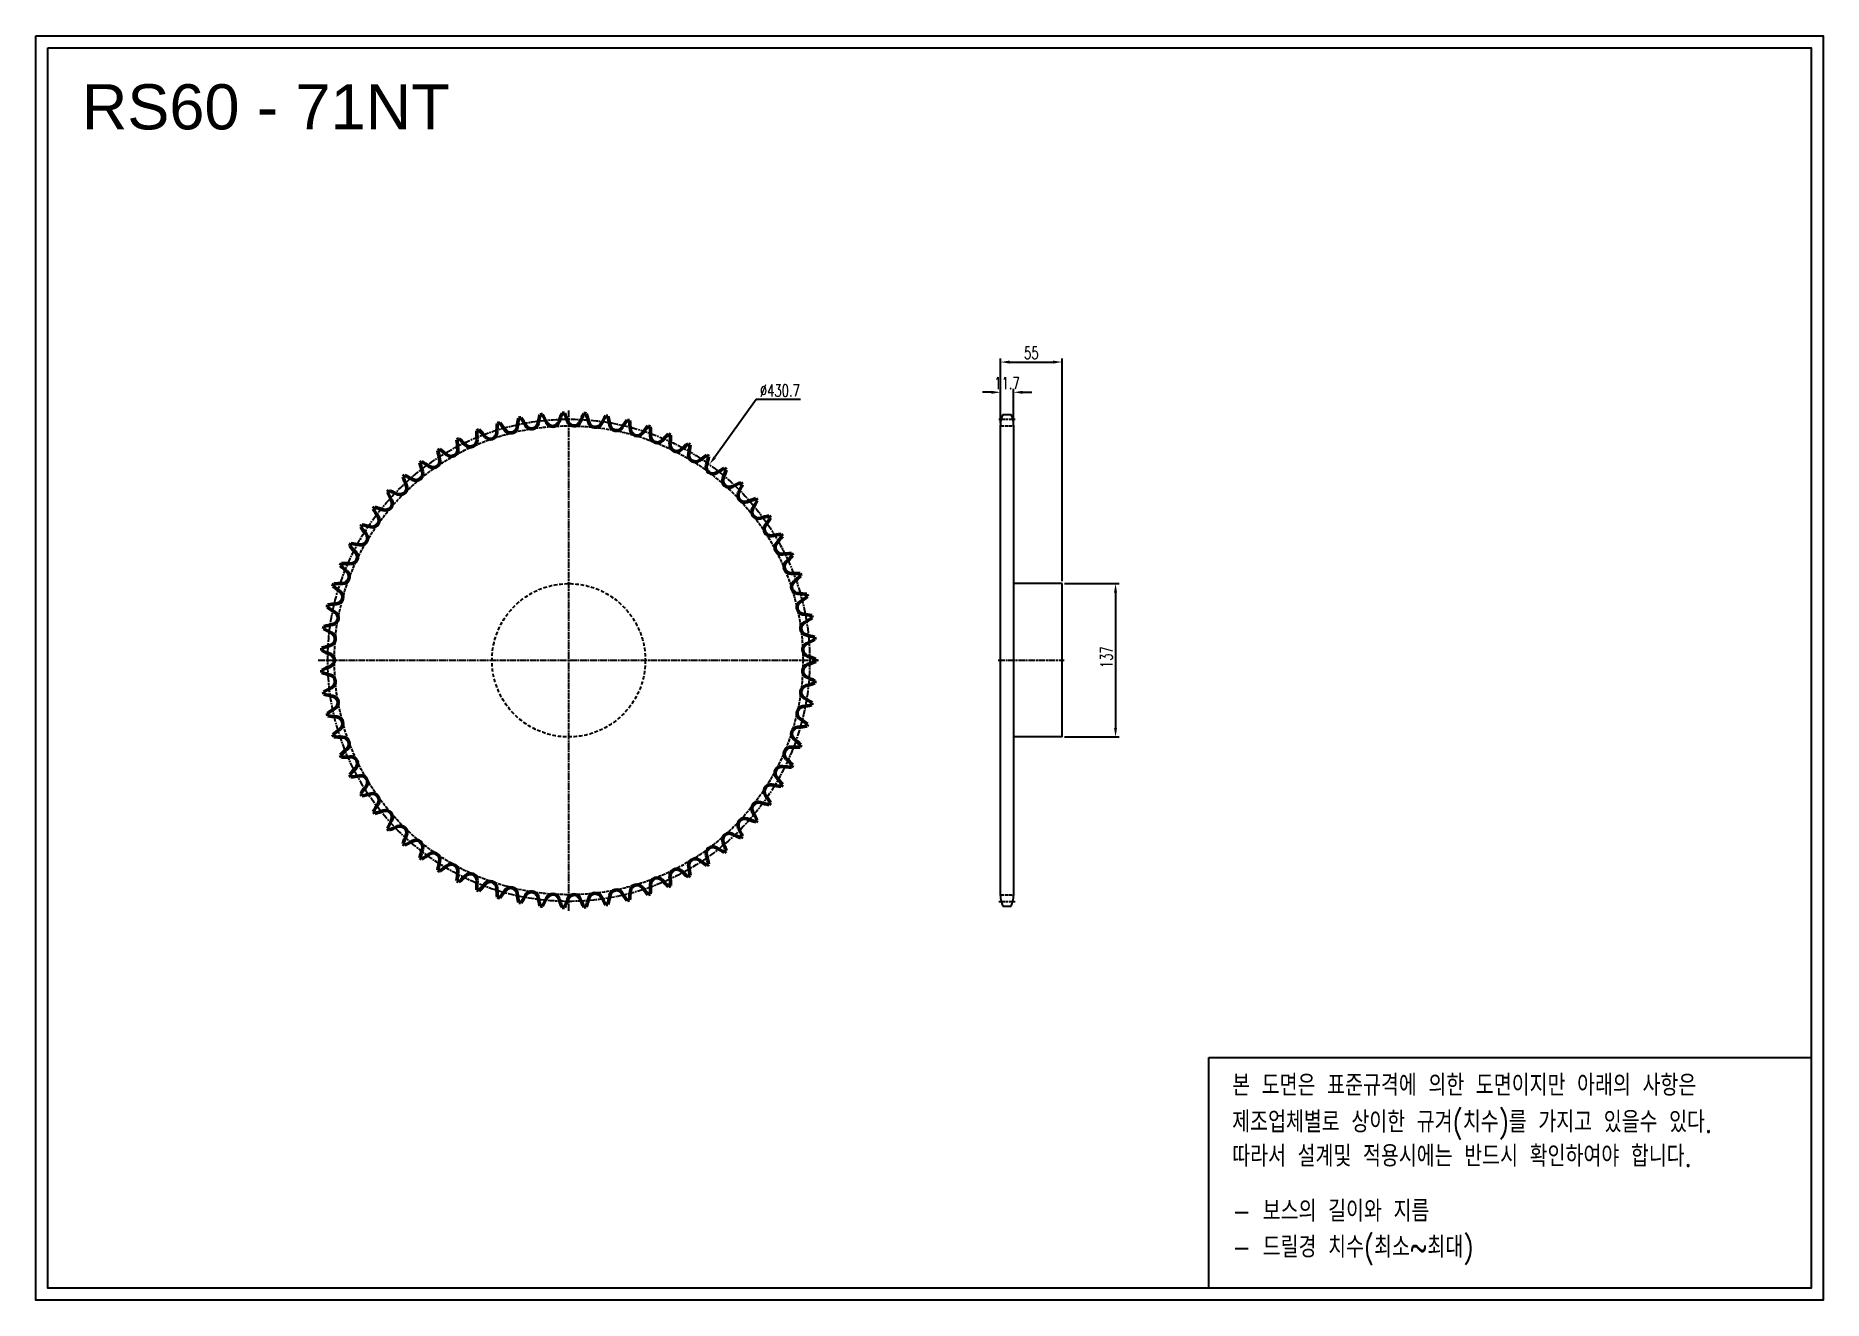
# Model space of a CAD drawing. Header units: millimetres. Extents: x 25482 to 27080, y 5201 to 6330.
import ezdxf

# ---------------------------------------------------------------- set-up
doc = ezdxf.new("R2010")
doc.units = ezdxf.units.MM
for name, pattern in [('AM_ISO02W050', [7.5, 6, -1.5]), ('AM_ISO02W050x2', [3.75, 3, -0.75]), ('AM_ISO08W050', [18, 12, -1.5, 3, -1.5]), ('AM_ISO08W050x2', [9, 6, -0.75, 1.5, -0.75]), ('HIDDEN', [9.525, 6.35, -3.175])]:
    doc.linetypes.add(name, pattern=pattern)
for name, color, linetype, lineweight in [('AM_0N', 7, 'Continuous', 50), ('AM_3N', 6, 'AM_ISO02W050', 25), ('AM_7', 4, 'AM_ISO08W050', 25), ('AM_7N', 4, 'AM_ISO08W050', 25)]:
    doc.layers.add(name, color=color, linetype=linetype, lineweight=lineweight)
doc.layers.add('HL', color=2, linetype='HIDDEN')
doc.layers.add('S-DIM', color=7, linetype='Continuous')
doc.styles.add('HAN', font='ROMANS.shx', dxfattribs={"width": 0.7, "bigfont": 'whgtxt.shx'})
doc.styles.add('HSG', font='SIMPLEX.shx', dxfattribs={"width": 0.7, "bigfont": 'HSG.shx'})
doc.styles.get("Standard").update_dxf_attribs({"font": 'arial.ttf'})
doc.dimstyles.new('APP23', dxfattribs={"dimscale": 4.5, "dimtxt": 2.4, "dimasz": 1.8, "dimexe": 0.7, "dimexo": 0.5, "dimgap": 0.6, "dimtad": 1, "dimtoh": 1, "dimdec": 1, "dimrnd": 0.01, "dimzin": 9, "dimdsep": 46, "dimtxsty": 'HSG', "dimcen": 0, "dimclrd": 1, "dimclre": 1, "dimclrt": 256, "dimazin": 2, "dimtp": 1, "dimtm": 1, "dimtfac": 0.5, "dimtdec": 1, "dimtix": 1, "dimtofl": 0, "dimtmove": 0, "dimatfit": 3, "dimfxl": 0, "dimtvp": 1, "dimtolj": 2, "dimlwd": -1, "dimlwe": -1, "dimarcsym": 0})

# ---------------------------------------------------------------- blocks, each defined once
blk = doc.blocks.new('*D1')
at = {"layer": 'Defpoints', "color": 0, "transparency": 16777216}
for p in [(26356.2, 6011.7), (26344.5, 5981.7), (26356.2, 5981.7)]:
    blk.add_point(p, dxfattribs=at)
at = {"layer": 'S-DIM', "color": 1, "transparency": 16777216}
for p, q in [((26336.4, 6011.7), (26328.3, 6011.7)), ((26344.5, 5984), (26344.5, 6014.8)), ((26356.2, 5984), (26356.2, 6014.8)), ((26364.3, 6011.7), (26372.4, 6011.7))]:
    blk.add_line(p, q, dxfattribs=at)
for points in [[(26336.4, 6013), (26336.4, 6010.3), (26344.5, 6011.7)], [(26364.3, 6013), (26364.3, 6010.3), (26356.2, 6011.7)]]:
    blk.add_solid(points, dxfattribs=at)
at = {"layer": 'S-DIM', "transparency": 16777216, "insert": (26350.3, 6019.8), "char_height": 10.8, "attachment_point": 5, "style": 'HSG'}
blk.add_mtext('\\A2;11.7', dxfattribs=at)
blk = doc.blocks.new('*D2')
at = {"layer": 'Defpoints', "color": 0, "transparency": 16777216}
for p in [(26399.5, 6038.7), (26344.5, 5981.7), (26399.5, 5840.8)]:
    blk.add_point(p, dxfattribs=at)
at = {"layer": 'S-DIM', "color": 1, "transparency": 16777216}
for p, q in [((26344.5, 5984), (26344.5, 6041.8)), ((26352.6, 6038.7), (26391.4, 6038.7)), ((26399.5, 5843), (26399.5, 6041.8))]:
    blk.add_line(p, q, dxfattribs=at)
for points in [[(26352.6, 6040), (26352.6, 6037.3), (26344.5, 6038.7)], [(26391.4, 6040), (26391.4, 6037.3), (26399.5, 6038.7)]]:
    blk.add_solid(points, dxfattribs=at)
at = {"layer": 'S-DIM', "transparency": 16777216, "insert": (26372, 6046.8), "char_height": 10.8, "attachment_point": 5, "style": 'HSG'}
blk.add_mtext('\\A2;55', dxfattribs=at)
blk = doc.blocks.new('*D3')
at = {"layer": 'Defpoints', "color": 0, "transparency": 16777216}
for p in [(26399.5, 5840.8), (26399.5, 5703.8), (26447.3, 5703.8)]:
    blk.add_point(p, dxfattribs=at)
at = {"layer": 'S-DIM', "color": 1, "transparency": 16777216}
for p, q in [((26401.7, 5840.8), (26450.4, 5840.8)), ((26447.3, 5832.7), (26447.3, 5711.9)), ((26401.7, 5703.8), (26450.4, 5703.8))]:
    blk.add_line(p, q, dxfattribs=at)
for points in [[(26445.9, 5832.7), (26448.6, 5832.7), (26447.3, 5840.8)], [(26445.9, 5711.9), (26448.6, 5711.9), (26447.3, 5703.8)]]:
    blk.add_solid(points, dxfattribs=at)
at = {"layer": 'S-DIM', "transparency": 16777216, "insert": (26439.2, 5775.1), "char_height": 10.8, "attachment_point": 5, "rotation": 90, "style": 'HSG'}
blk.add_mtext('\\A2;137', dxfattribs=at)
blk = doc.blocks.new('*D4')
at = {"layer": 'Defpoints', "color": 0, "transparency": 16777216}
for p in [(26084.3, 5947.1), (25832.9, 5597.5)]:
    blk.add_point(p, dxfattribs=at)
at = {"layer": 'S-DIM', "color": 1, "transparency": 16777216}
for p, q in [((26126.1, 6005.1), (26089.1, 5953.7)), ((26165.8, 6005.1), (26126.1, 6005.1))]:
    blk.add_line(p, q, dxfattribs=at)
blk.add_solid([(26088, 5954.5), (26090.2, 5952.9), (26084.3, 5947.1)], dxfattribs=at)
at = {"layer": 'S-DIM', "transparency": 16777216, "insert": (26147.3, 6013.2), "char_height": 10.8, "attachment_point": 5, "style": 'HSG'}
blk.add_mtext('\\A2;∅430.7', dxfattribs=at)

msp = doc.modelspace()

# ---------------------------------------------------------------- linework, layer by layer
for p, q in [((26346.54, 5991.89), (26354.08, 5991.89)), ((26344.46, 5562.19), (26344.46, 5982.39)), ((26356.16, 5982.39), (26356.16, 5562.19)), ((26399.46, 5840.79), (26356.16, 5840.79)), ((26399.46, 5703.79), (26399.46, 5840.79)), ((26399.46, 5703.79), (26356.16, 5703.79)), ((26346.54, 5552.69), (26354.08, 5552.69))]:
    msp.add_line(p, q)
for points in [[(25482.35, 6330.12), (27079.69, 6330.12), (27079.69, 5200.69), (25482.35, 5200.69)], [(25493.11, 6319.37), (27068.93, 6319.37), (27068.93, 5211.45), (25493.11, 5211.45)]]:
    msp.add_lwpolyline(points, close=True)
at = {"color": 6}
msp.add_lwpolyline([(26530.72, 5417.64), (27068.93, 5417.64), (27068.93, 5211.45), (26530.72, 5211.45)], close=True, dxfattribs=at)
for centre, start, end in [((26367.16, 5982.39), 155.25994, 180), ((26333.46, 5982.39), 0, 24.74006), ((26367.16, 5562.19), 180, 204.74006), ((26333.46, 5562.19), 335.25994, 0)]:
    msp.add_arc(centre, 22.7, start, end)
at = {"layer": 'AM_0N'}
for centre, radius, start, end in [((26033.4, 5962.61), 104.33, 163.83416, 168.23944), ((25958.6, 5772.29), 220.84, 96.07127, 96.60478), ((25843.85, 5941.56), 104.33, 24.43662, 28.8419), ((26049.93, 5955.26), 104.33, 158.76374, 163.16901), ((25958.6, 5772.29), 220.84, 91.00085, 91.53436), ((25859.26, 5951.04), 104.33, 19.3662, 23.77148), ((26065.74, 5946.47), 104.33, 153.69331, 158.09859), ((25958.6, 5772.29), 220.84, 85.93043, 86.46394), ((25875.44, 5959.12), 104.33, 14.29577, 18.70105), ((26080.72, 5936.32), 104.33, 148.62289, 153.02817), ((25958.6, 5772.29), 220.84, 80.86, 81.39352), ((25892.28, 5965.73), 104.33, 9.22535, 13.63063), ((25980.84, 5975.57), 104.33, 179.04543, 183.4507), ((25958.6, 5772.29), 220.84, 111.28254, 111.81605), ((25803.46, 5905.52), 104.33, 39.64789, 44.05317), ((25888.42, 5975.93), 6.01, 219.64789, 358.38028), ((25998.72, 5972.81), 104.33, 173.975, 178.38028), ((25958.6, 5772.29), 220.84, 106.21212, 106.74563), ((25815.84, 5918.71), 104.33, 34.57746, 38.98274), ((25906.69, 5981.33), 6.01, 214.57746, 353.30986), ((26016.29, 5968.48), 104.33, 168.90458, 173.30986), ((25958.6, 5772.29), 220.84, 101.1417, 101.67521), ((25829.34, 5930.75), 104.33, 29.50704, 33.91232), ((25925.37, 5985.1), 6.01, 209.50704, 348.23944), ((25944.31, 5987.21), 6.01, 204.43662, 343.16901), ((25963.36, 5987.63), 6.01, 199.3662, 338.09859), ((25982.37, 5986.36), 6.01, 194.29577, 333.02817), ((26001.2, 5983.43), 6.01, 189.22535, 327.95775), ((26094.74, 5924.88), 104.33, 143.55247, 147.95775), ((25958.6, 5772.29), 220.84, 75.78958, 76.32309), ((25909.64, 5970.84), 104.33, 4.15493, 8.56021), ((26019.69, 5978.83), 6.01, 184.15493, 322.88732), ((26107.69, 5912.25), 104.33, 138.48205, 142.88732), ((25958.6, 5772.29), 220.84, 70.71916, 71.25267), ((25927.38, 5974.39), 104.33, 359.08451, 3.48978), ((26119.48, 5898.53), 104.33, 133.41162, 137.8169), ((25958.6, 5772.29), 220.84, 65.64874, 66.18225), ((25958.6, 5772.29), 220.84, 121.42339, 121.9569), ((25944.7, 5976.31), 104.33, 189.18627, 193.59155), ((25782.42, 5876.12), 104.33, 49.78873, 54.19401), ((25853.66, 5960.39), 6.01, 229.78873, 8.52113), ((25958.6, 5772.29), 220.84, 116.35296, 116.88647), ((25962.79, 5976.74), 104.33, 184.11585, 188.52113), ((25792.29, 5891.29), 104.33, 44.71831, 49.12359), ((25870.7, 5968.93), 6.01, 224.71831, 3.4507), ((26037.71, 5972.63), 6.01, 179.08451, 317.8169), ((26055.11, 5964.85), 6.01, 174.01408, 312.74648), ((25945.36, 5976.36), 104.33, 354.01408, 358.41936), ((26130, 5883.82), 104.33, 128.3412, 132.74648), ((25958.6, 5772.29), 220.84, 60.57831, 61.11183), ((25963.45, 5976.73), 104.33, 348.94366, 353.34894), ((25958.6, 5772.29), 220.84, 126.49381, 127.02732), ((25926.73, 5974.29), 104.33, 194.25669, 198.66197), ((25773.93, 5860.15), 104.33, 54.85915, 59.26443), ((25837.45, 5950.38), 6.01, 234.85915, 13.59155), ((26071.75, 5955.57), 6.01, 168.94366, 307.67606), ((26139.19, 5868.23), 104.33, 123.27078, 127.67606), ((26087.5, 5944.85), 6.01, 163.87324, 302.60563), ((25981.5, 5975.5), 104.33, 343.87324, 348.27852), ((25958.6, 5772.29), 220.84, 55.50789, 56.0414), ((26146.96, 5851.89), 104.33, 118.20036, 122.60563), ((25999.37, 5972.68), 104.33, 338.80282, 343.20809), ((25958.6, 5772.29), 220.84, 50.43747, 50.97098), ((25807.98, 5926.27), 6.01, 245, 23.73239), ((25958.6, 5772.29), 220.84, 131.56423, 132.09774), ((25909, 5970.68), 104.33, 199.32712, 203.73239), ((25766.89, 5843.48), 104.33, 59.92958, 64.33486), ((25822.18, 5938.98), 6.01, 239.92958, 18.66197), ((26102.25, 5932.78), 6.01, 158.80282, 297.53521), ((26153.26, 5834.93), 104.33, 113.12993, 117.53521), ((26016.92, 5968.29), 104.33, 333.73239, 338.13767), ((25958.6, 5772.29), 220.84, 45.36705, 45.90056), ((25794.96, 5912.36), 6.01, 250.07042, 28.80282), ((25958.6, 5772.29), 220.84, 136.63465, 137.16816), ((25891.66, 5965.52), 104.33, 204.39754, 208.80282), ((25761.35, 5826.26), 104.33, 65, 69.40528), ((26115.87, 5919.46), 6.01, 153.73239, 292.46479), ((26158.04, 5817.48), 104.33, 108.05951, 112.46479), ((26034.02, 5962.37), 104.33, 328.66197, 333.06725), ((25958.6, 5772.29), 220.84, 40.29662, 40.83014), ((25783.22, 5897.35), 6.01, 255.14085, 33.87324), ((25958.6, 5772.29), 220.84, 141.70508, 142.23859), ((25874.84, 5958.85), 104.33, 209.46796, 213.87324), ((25757.35, 5808.62), 104.33, 70.07042, 74.4757), ((26128.26, 5904.98), 6.01, 148.66197, 287.39437), ((26161.25, 5799.68), 104.33, 102.98909, 107.39437), ((26050.52, 5954.96), 104.33, 323.59155, 327.99683), ((25958.6, 5772.29), 220.84, 35.2262, 35.75971), ((25772.86, 5881.36), 6.01, 260.21127, 38.94366), ((25958.6, 5772.29), 220.84, 146.7755, 147.30901), ((25858.68, 5950.72), 104.33, 214.53838, 218.94366), ((25754.93, 5790.69), 104.33, 75.14085, 79.54612), ((26139.33, 5889.47), 6.01, 143.59155, 282.32394), ((26162.88, 5781.66), 104.33, 97.91867, 102.32394), ((26066.3, 5946.12), 104.33, 318.52113, 322.9264), ((25958.6, 5772.29), 220.84, 30.15578, 30.68929), ((25958.6, 5772.29), 220.84, 151.84592, 152.37943), ((25843.3, 5941.19), 104.33, 219.60881, 224.01408), ((25763.94, 5864.51), 6.01, 265.28169, 44.01408), ((25754.1, 5772.62), 104.33, 80.21127, 84.61655), ((26148.98, 5873.03), 6.01, 138.52113, 277.25352), ((26162.91, 5763.57), 104.33, 92.84824, 97.25352), ((26081.25, 5935.92), 104.33, 313.4507, 317.85598), ((25958.6, 5772.29), 220.84, 25.08536, 25.61887), ((25958.6, 5772.29), 220.84, 156.91634, 157.44985), ((25828.83, 5930.34), 104.33, 224.67923, 229.08451), ((25754.87, 5754.54), 104.33, 85.28169, 89.68697), ((25756.56, 5846.95), 6.01, 270.35211, 49.08451), ((26157.14, 5855.81), 6.01, 133.4507, 272.1831), ((26161.34, 5745.55), 104.33, 87.77782, 92.1831), ((26095.23, 5924.44), 104.33, 308.38028, 312.78556), ((25958.6, 5772.29), 220.84, 20.01493, 20.54845), ((25958.6, 5772.29), 220.84, 161.98677, 162.52028), ((25815.37, 5918.25), 104.33, 229.74965, 234.15493), ((25757.23, 5736.61), 104.33, 90.35211, 94.75739), ((25750.75, 5828.8), 6.01, 275.42254, 54.15493), ((26163.74, 5837.94), 6.01, 128.38028, 267.11268), ((26158.18, 5727.73), 104.33, 82.7074, 87.11268), ((25958.6, 5772.29), 220.84, 14.94451, 15.47802), ((25958.6, 5772.29), 220.84, 167.05719, 167.5907), ((25803.03, 5905.02), 104.33, 234.82007, 239.22535), ((25761.17, 5718.95), 104.33, 95.42254, 99.82781), ((25746.57, 5810.21), 6.01, 280.49296, 59.22535), ((26168.74, 5819.55), 6.01, 123.30986, 262.04225), ((26108.14, 5911.77), 104.33, 303.30986, 307.71514), ((25958.6, 5772.29), 220.84, 172.12761, 172.66112), ((25791.9, 5890.75), 104.33, 239.8905, 244.29577), ((25766.66, 5701.71), 104.33, 100.49296, 104.89824), ((26172.1, 5800.79), 6.01, 118.23944, 256.97183), ((26153.46, 5710.27), 104.33, 77.63698, 82.04225), ((26119.88, 5898.01), 104.33, 298.23944, 302.64471), ((25958.6, 5772.29), 220.84, 9.87409, 10.4076), ((25958.6, 5772.29), 220.84, 177.19803, 177.73154), ((25773.65, 5685.02), 104.33, 105.56338, 109.96866), ((25744.04, 5791.32), 6.01, 285.56338, 64.29577), ((26173.78, 5781.81), 6.01, 113.16901, 251.90141), ((26147.22, 5693.29), 104.33, 72.56655, 76.97183), ((26130.36, 5883.26), 104.33, 293.16901, 297.57429), ((25958.6, 5772.29), 220.84, 4.80367, 5.33718), ((25782.09, 5875.55), 104.33, 244.96092, 249.3662), ((25782.09, 5669.02), 104.33, 110.6338, 115.03908), ((25743.2, 5772.29), 6.01, 290.6338, 69.3662), ((26173.78, 5762.76), 6.01, 108.09859, 246.83099), ((26139.5, 5676.93), 104.33, 67.49613, 71.90141), ((26139.5, 5867.65), 104.33, 288.09859, 292.50387), ((25958.6, 5772.29), 220.84, 359.73324, 0.26676), ((25958.6, 5772.29), 220.84, 182.26846, 182.80197), ((25773.65, 5859.55), 104.33, 250.03134, 254.43662), ((25744.04, 5753.25), 6.01, 295.70423, 74.43662), ((26147.22, 5851.28), 104.33, 283.02817, 287.43345), ((26130.36, 5661.31), 104.33, 62.42571, 66.83099), ((25958.6, 5772.29), 220.84, 354.66282, 355.19633), ((25791.9, 5653.82), 104.33, 115.70423, 120.1095), ((25958.6, 5772.29), 220.84, 187.33888, 187.87239), ((25766.66, 5842.86), 104.33, 255.10176, 259.50704), ((25746.57, 5734.36), 6.01, 300.77465, 79.50704), ((26172.1, 5743.78), 6.01, 103.02817, 241.76056), ((26119.88, 5646.57), 104.33, 57.35529, 61.76056), ((25803.03, 5639.55), 104.33, 120.77465, 125.17993), ((25958.6, 5772.29), 220.84, 192.4093, 192.94281), ((25761.17, 5825.62), 104.33, 260.17219, 264.57746), ((25750.75, 5715.77), 6.01, 305.84507, 84.57746), ((26168.74, 5725.02), 6.01, 97.95775, 236.69014), ((26108.14, 5632.8), 104.33, 52.28486, 56.69014), ((26153.46, 5834.3), 104.33, 277.95775, 282.36302), ((25958.6, 5772.29), 220.84, 349.5924, 350.12591), ((25815.37, 5626.32), 104.33, 125.84507, 130.25035), ((25958.6, 5772.29), 220.84, 197.47972, 198.01323), ((25757.23, 5807.97), 104.33, 265.24261, 269.64789), ((25756.56, 5697.62), 6.01, 310.91549, 89.64789), ((26163.74, 5706.63), 6.01, 92.88732, 231.61972), ((26158.18, 5816.84), 104.33, 272.88732, 277.2926), ((25958.6, 5772.29), 220.84, 344.52198, 345.05549), ((25828.83, 5614.24), 104.33, 130.91549, 135.32077), ((25958.6, 5772.29), 220.84, 202.55015, 203.08366), ((26157.14, 5688.76), 6.01, 87.8169, 226.5493), ((26161.34, 5799.02), 104.33, 267.8169, 272.22218), ((26095.23, 5620.13), 104.33, 47.21444, 51.61972), ((25958.6, 5772.29), 220.84, 339.45155, 339.98507), ((25754.87, 5790.03), 104.33, 270.31303, 274.71831), ((25843.3, 5603.39), 104.33, 135.98592, 140.39119), ((25763.94, 5680.06), 6.01, 315.98592, 94.71831), ((26148.98, 5671.54), 6.01, 82.74648, 221.47887), ((26162.91, 5781), 104.33, 262.74648, 267.15176), ((26081.25, 5608.65), 104.33, 42.14402, 46.5493), ((25958.6, 5772.29), 220.84, 334.38113, 334.91464), ((25958.6, 5772.29), 220.84, 207.62057, 208.15408), ((25754.1, 5771.96), 104.33, 275.38345, 279.78873), ((25772.86, 5663.22), 6.01, 321.05634, 99.78873), ((25858.68, 5593.86), 104.33, 141.05634, 145.46162), ((26139.33, 5655.11), 6.01, 77.67606, 216.40845), ((26162.88, 5762.91), 104.33, 257.67606, 262.08133), ((26066.3, 5598.45), 104.33, 37.0736, 41.47887), ((25958.6, 5772.29), 220.84, 329.31071, 329.84422), ((25958.6, 5772.29), 220.84, 212.69099, 213.2245), ((25754.93, 5753.88), 104.33, 280.45388, 284.85915), ((25783.22, 5647.23), 6.01, 326.12676, 104.85915), ((25874.84, 5585.73), 104.33, 146.12676, 150.53204), ((26128.26, 5639.59), 6.01, 72.60563, 211.33803), ((26161.25, 5744.89), 104.33, 252.60563, 257.01091), ((26050.52, 5589.61), 104.33, 32.00317, 36.40845), ((25958.6, 5772.29), 220.84, 324.24029, 324.7738), ((25958.6, 5772.29), 220.84, 217.76141, 218.29492), ((25757.35, 5735.96), 104.33, 285.5243, 289.92958), ((25794.96, 5632.22), 6.01, 331.19718, 109.92958), ((25891.66, 5579.05), 104.33, 151.19718, 155.60246), ((25761.35, 5718.31), 104.33, 290.59472, 295), ((25807.98, 5618.3), 6.01, 336.26761, 115), ((26115.87, 5625.12), 6.01, 67.53521, 206.26761), ((26158.04, 5727.09), 104.33, 247.53521, 251.94049), ((26034.02, 5582.2), 104.33, 26.93275, 31.33803), ((25958.6, 5772.29), 220.84, 319.16986, 319.70338), ((25958.6, 5772.29), 220.84, 222.83184, 223.36535), ((25909, 5573.89), 104.33, 156.26761, 160.67288), ((25958.6, 5772.29), 220.84, 227.90226, 228.43577), ((25766.89, 5701.09), 104.33, 295.66514, 300.07042), ((25822.18, 5605.6), 6.01, 341.33803, 120.07042), ((26102.25, 5611.79), 6.01, 62.46479, 201.19718), ((25999.37, 5571.89), 104.33, 16.79191, 21.19718), ((26153.26, 5709.64), 104.33, 242.46479, 246.87007), ((26016.92, 5576.28), 104.33, 21.86233, 26.26761), ((25958.6, 5772.29), 220.84, 314.09944, 314.63295), ((25926.73, 5570.29), 104.33, 161.33803, 165.74331), ((25958.6, 5772.29), 220.84, 232.97268, 233.50619), ((25773.93, 5684.43), 104.33, 300.73557, 305.14085), ((25837.45, 5594.19), 6.01, 346.40845, 125.14085), ((25944.7, 5568.26), 104.33, 166.40845, 170.81373), ((26071.75, 5589.01), 6.01, 52.32394, 191.05634), ((26139.19, 5676.34), 104.33, 232.32394, 236.72922), ((26087.5, 5599.72), 6.01, 57.39437, 196.12676), ((25981.5, 5569.07), 104.33, 11.72148, 16.12676), ((26146.96, 5692.68), 104.33, 237.39437, 241.79964), ((25958.6, 5772.29), 220.84, 309.02902, 309.56253), ((25958.6, 5772.29), 220.84, 238.0431, 238.57661), ((25782.42, 5668.45), 104.33, 305.80599, 310.21127), ((25853.66, 5584.18), 6.01, 351.47887, 130.21127), ((25962.79, 5567.83), 104.33, 171.47887, 175.88415), ((25958.6, 5772.29), 220.84, 243.11353, 243.64704), ((25792.29, 5653.28), 104.33, 310.87641, 315.28169), ((25870.7, 5575.64), 6.01, 356.5493, 135.28169), ((25980.84, 5569), 104.33, 176.5493, 180.95457), ((26037.71, 5571.95), 6.01, 42.1831, 180.91549), ((26119.48, 5646.04), 104.33, 222.1831, 226.58838), ((26055.11, 5579.72), 6.01, 47.25352, 185.98592), ((25945.36, 5568.22), 104.33, 1.58064, 5.98592), ((26130, 5660.76), 104.33, 227.25352, 231.6588), ((25958.6, 5772.29), 220.84, 298.88817, 299.42169), ((25963.45, 5567.85), 104.33, 6.65106, 11.05634), ((25958.6, 5772.29), 220.84, 303.9586, 304.49211), ((25958.6, 5772.29), 220.84, 248.18395, 248.71746), ((25803.46, 5639.05), 104.33, 315.94683, 320.35211), ((25888.42, 5568.64), 6.01, 1.61972, 140.35211), ((25998.72, 5571.76), 104.33, 181.61972, 186.025), ((25958.6, 5772.29), 220.84, 253.25437, 253.78788), ((25815.84, 5625.86), 104.33, 321.01726, 325.42254), ((25906.69, 5563.24), 6.01, 6.69014, 145.42254), ((26016.29, 5576.09), 104.33, 186.69014, 191.09542), ((25829.34, 5613.82), 104.33, 326.08768, 330.49296), ((25925.37, 5559.47), 6.01, 11.76056, 150.49296), ((26033.4, 5581.96), 104.33, 191.76056, 196.16584), ((25843.85, 5603.01), 104.33, 331.1581, 335.56338), ((25944.31, 5557.37), 6.01, 16.83099, 155.56338), ((26049.93, 5589.32), 104.33, 196.83099, 201.23626), ((25859.26, 5593.54), 104.33, 336.22852, 340.6338), ((25963.36, 5556.94), 6.01, 21.90141, 160.6338), ((26065.74, 5598.1), 104.33, 201.90141, 206.30669), ((25875.44, 5585.46), 104.33, 341.29895, 345.70423), ((25982.37, 5558.21), 6.01, 26.97183, 165.70423), ((26080.72, 5608.26), 104.33, 206.97183, 211.37711), ((25892.28, 5578.84), 104.33, 346.36937, 350.77465), ((26001.2, 5561.15), 6.01, 32.04225, 170.77465), ((26094.74, 5619.69), 104.33, 212.04225, 216.44753), ((25909.64, 5573.73), 104.33, 351.43979, 355.84507), ((26019.69, 5565.74), 6.01, 37.11268, 175.84507), ((26107.69, 5632.32), 104.33, 217.11268, 221.51795), ((25958.6, 5772.29), 220.84, 288.74733, 289.28084), ((25927.38, 5570.18), 104.33, 356.51022, 0.91549), ((25958.6, 5772.29), 220.84, 293.81775, 294.35126), ((25958.6, 5772.29), 220.84, 258.32479, 258.8583), ((25958.6, 5772.29), 220.84, 263.39522, 263.92873), ((25958.6, 5772.29), 220.84, 268.46564, 268.99915), ((25958.6, 5772.29), 220.84, 273.53606, 274.06957), ((25958.6, 5772.29), 220.84, 278.60648, 279.14), ((25958.6, 5772.29), 220.84, 283.67691, 284.21042)]:
    msp.add_arc(centre, radius, start, end, dxfattribs=at)
at = {"layer": 'AM_3N', "linetype": 'AM_ISO02W050x2'}
for p, q in [((26344.46, 5981.73), (26356.16, 5981.73)), ((26344.46, 5562.85), (26356.16, 5562.85))]:
    msp.add_line(p, q, dxfattribs=at)
msp.add_circle((25958.6, 5772.29), 209.38, dxfattribs=at)
at = {"layer": 'AM_7', "linetype": 'AM_ISO08W050x2'}
msp.add_circle((25958.6, 5772.29), 215.34, dxfattribs=at)
at = {"layer": 'AM_7N', "linetype": 'AM_ISO08W050x2'}
for p, q in [((25958.6, 5548.45), (25958.6, 5996.13)), ((26342.9, 5987.68), (26357.72, 5987.68)), ((25734.76, 5772.29), (26182.43, 5772.29)), ((26342.46, 5772.29), (26401.46, 5772.29)), ((26342.9, 5556.89), (26357.72, 5556.89))]:
    msp.add_line(p, q, dxfattribs=at)
at = {"layer": 'HL', "ltscale": 0.5}
msp.add_circle((25958.6, 5772.29), 68.5, dxfattribs=at)

# ---------------------------------------------------------------- texts
msp.add_text('RS60 - 71NT', height=40.3368).set_placement((25523.49, 6246.49))
at = {"color": 6, "style": 'HAN', "width": 0.8}
for s, p in [('본 도면은 표준규격에 의한 도면이지만 아래의 사항은', (26551.53, 5383.27)), ('제조업체별로 상이한 규겨(치수)를 가지고 있을수 있다.', (26551.53, 5350.48)), ('따라서 설계및 적용시에는 반드시 확인하여야 합니다.', (26551.53, 5320.02)), ('- 보스의 길이와 지름', (26551.53, 5270.95)), ('- 드릴경 치수(최소~최대)', (26551.53, 5238.72))]:
    msp.add_text(s, height=18.9237, dxfattribs=at).set_placement(p)

# ---------------------------------------------------------------- dimensions: what is measured, and where the dimension line sits
at = {"layer": 'S-DIM'}
dim = msp.add_linear_dim(base=(26399.46, 6038.69), p1=(26344.46, 5981.73), p2=(26399.46, 5840.79), dimstyle='APP23', dxfattribs=at)
dim.commit()
dim.dimension.update_dxf_attribs({"geometry": '*D2', "text_midpoint": (26371.96, 6046.79)})
dim = msp.add_linear_dim(base=(26356.16, 6011.69), p1=(26344.46, 5981.73), p2=(26356.16, 5981.73), dimstyle='APP23', dxfattribs=at)
dim.commit()
dim.dimension.update_dxf_attribs({"geometry": '*D1', "text_midpoint": (26350.31, 6011.69), "dimtype": 128})
dim = msp.add_diameter_dim_2p(p1=(25832.86, 5597.47), p2=(26084.33, 5947.1), dimstyle='APP23', dxfattribs=at)
dim.commit()
dim.dimension.update_dxf_attribs({"geometry": '*D4', "text_midpoint": (26147.3, 6005.13), "dimtype": 131})
dim = msp.add_linear_dim(base=(26447.28, 5703.79), p1=(26399.46, 5840.79), p2=(26399.46, 5703.79), angle=90, dimstyle='APP23', dxfattribs=at)
dim.commit()
dim.dimension.update_dxf_attribs({"geometry": '*D3', "text_midpoint": (26447.28, 5775.1), "dimtype": 128})

doc.saveas('drawing.dxf')
